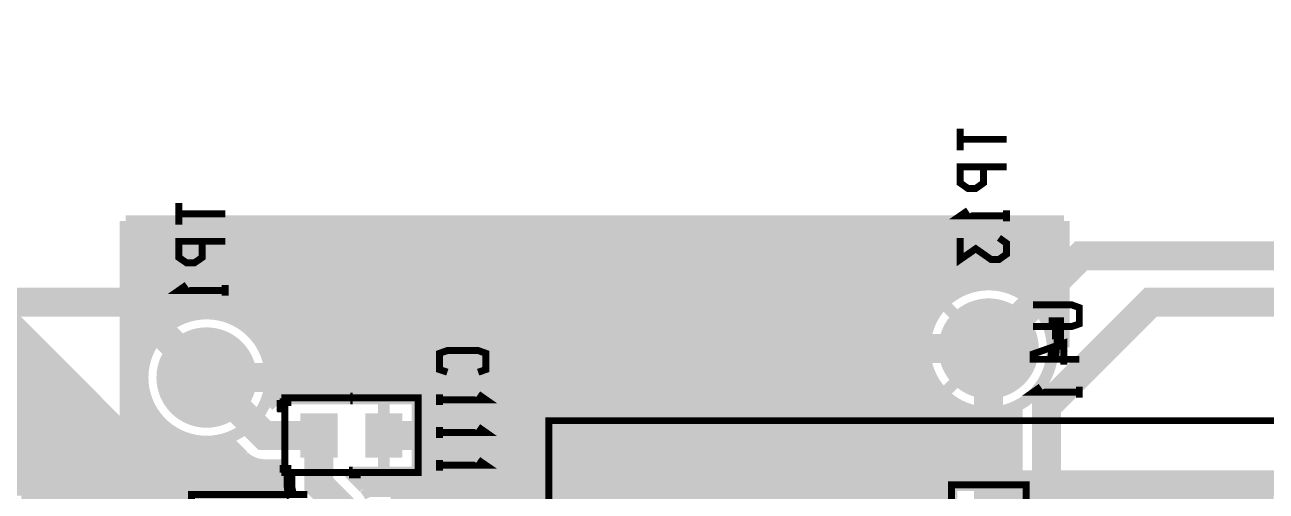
# Model space of a CAD drawing. Extents: x -20 to 155, y -92 to 168.
# Drawn here: x 77.93 to 105.15, y 119.43 to 129.65 of the extents above; entities that cross this region are included whole.
import ezdxf

# ---------------------------------------------------------------- set-up
doc = ezdxf.new("R2010")
doc.units = 0
doc.header["$MEASUREMENT"] = 0
doc.layers.get('0').update_dxf_attribs({"linetype": 'CONTINUOUS'})
for name, color, linetype in [('25-334-1_BOT', 7, 'CONTINUOUS'), ('25-334-1_DRD', 7, 'CONTINUOUS'), ('25-334-1_DRL', 2, 'CONTINUOUS'), ('25-334-1_IN1', 4, 'CONTINUOUS'), ('25-334-1_IN2', 3, 'CONTINUOUS'), ('25-334-1_SMB', 5, 'CONTINUOUS'), ('25-334-1_SMT', 10, 'CONTINUOUS'), ('25-334-1_SPT', 9, 'CONTINUOUS'), ('25-334-1_SSB', 12, 'CONTINUOUS'), ('25-334-1_SST', 11, 'CONTINUOUS'), ('25-334-1_TOP', 13, 'CONTINUOUS'), ('THRUHOLE_TAP', 7, 'CONTINUOUS')]:
    doc.layers.add(name, color=color, linetype=linetype)

# ---------------------------------------------------------------- blocks, each defined once
blk = doc.blocks.new('ROUND_25')
at = {"const_width": 1.09982}
blk.add_lwpolyline([(-0.54991, 0, 1), (0.54991, 0, 1)], format="xyb", close=True, dxfattribs=at)
blk = doc.blocks.new('ROUND_81')
at = {"const_width": 0.50038}
blk.add_lwpolyline([(-0.25019, 0, 1), (0.25019, 0, 1)], format="xyb", close=True, dxfattribs=at)
blk = doc.blocks.new('RECTANGLE_4')
blk.add_solid([(0.4064, 0.4826), (0.4064, -0.4826), (-0.4064, 0.4826), (-0.4064, -0.4826)])
blk = doc.blocks.new('ROUND_71')
at = {"const_width": 0.50038}
blk.add_lwpolyline([(-0.25019, 0, 1), (0.25019, 0, 1)], format="xyb", close=True, dxfattribs=at)

msp = doc.modelspace()

# ---------------------------------------------------------------- linework, layer by layer
at = {"layer": '25-334-1_BOT', "const_width": 0.635}
for points in [[(38.1762, 149.225), (38.1762, 149.8092), (38.862, 150.495), (43.942, 150.495), (46.355, 148.082), (46.355, 134.62), (54.356, 126.619), (60.325, 126.619), (63.373, 123.571), (80.264, 123.571), (81.915, 121.92)], [(96.52, 117.475), (96.52, 119.888), (94.488, 121.92), (81.915, 121.92)]]:
    msp.add_lwpolyline(points, dxfattribs=at)
at = {"layer": '25-334-1_DRD', "const_width": 0.254}
for points in [[(99.06, 123.19), (99.06, 121.92)], [(81.915, 122.555), (81.915, 121.285)], [(99.695, 122.555), (98.425, 122.555)], [(82.55, 121.92), (81.28, 121.92)]]:
    msp.add_lwpolyline(points, dxfattribs=at)
at = {"layer": '25-334-1_IN1', "const_width": 0.635}
msp.add_lwpolyline([(93.98, 117.475), (93.98, 118.618), (92.837, 119.761), (87.122, 119.761), (85.598, 118.237), (80.518, 118.237), (77.343, 121.412), (75.057, 121.412), (72.771, 119.126), (51.435, 119.126), (49.53, 117.221), (43.688, 117.221), (42.164, 115.697), (33.655, 115.697)], dxfattribs=at)
msp.add_lwpolyline([(93.98, 117.475), (93.98, 118.618), (92.837, 119.761), (87.122, 119.761), (85.598, 118.237), (80.518, 118.237), (77.343, 121.412), (75.057, 121.412), (72.771, 119.126), (51.435, 119.126), (49.53, 117.221), (43.688, 117.221), (42.164, 115.697), (33.655, 115.697)], dxfattribs=at)
msp.add_lwpolyline([(93.98, 117.475), (93.98, 118.618), (92.837, 119.761), (87.122, 119.761), (85.598, 118.237), (80.518, 118.237), (77.343, 121.412), (75.057, 121.412), (72.771, 119.126), (51.435, 119.126), (49.53, 117.221), (43.688, 117.221), (42.164, 115.697), (33.655, 115.697)], dxfattribs=at)
at = {"layer": '25-334-1_IN2', "const_width": 0.254}
for points in [[(77.216, 123.698), (81.661, 119.253)], [(77.978, 122.936), (77.978, 81.915)], [(78.0288, 122.8852), (53.56606, 122.8852)], [(78.2574, 122.6566), (66.36512, 122.6566)], [(78.2066, 122.7074), (78.2066, 99.86264)], [(78.486, 122.428), (66.62928, 122.428)], [(78.4352, 122.4788), (78.4352, 100.04806)], [(78.7146, 122.1994), (66.72834, 122.1994)], [(78.6638, 122.2502), (78.6638, 100.11664)], [(78.9432, 121.9708), (66.74104, 121.9708)], [(78.8924, 122.0216), (78.8924, 100.10394)], [(79.1718, 121.7422), (66.67246, 121.7422)], [(79.121, 121.793), (79.121, 100.00488)], [(79.3496, 121.5644), (79.3496, 99.74072)], [(79.629, 121.285), (49.8983, 121.285)], [(79.4004, 121.5136), (66.48704, 121.5136)], [(79.5782, 121.3358), (79.5782, 81.915)], [(79.8576, 121.0564), (50.20056, 121.0564)], [(79.8068, 121.1072), (79.8068, 81.915)], [(80.0862, 120.8278), (50.31232, 120.8278)], [(80.0354, 120.8786), (80.0354, 85.00872)], [(80.3148, 120.5992), (50.33518, 120.5992)], [(80.264, 120.65), (80.264, 85.27288)], [(80.5434, 120.3706), (50.27676, 120.3706)], [(80.4926, 120.4214), (80.4926, 85.37194)], [(80.7212, 120.1928), (80.7212, 85.38464)], [(81.0006, 119.9134), (40.259, 119.9134)], [(80.772, 120.142), (50.10912, 120.142)], [(80.9498, 119.9642), (80.9498, 85.31606)], [(81.2292, 119.6848), (40.259, 119.6848)], [(81.1784, 119.7356), (81.1784, 85.13064)], [(99.06, 119.761), (99.06, 114.173)], [(134.874, 119.761), (99.06, 119.761)], [(152.4, 119.6848), (99.06, 119.6848)], [(99.2378, 119.761), (99.2378, 112.141)], [(99.4664, 119.761), (99.4664, 112.141)], [(99.695, 119.761), (99.695, 112.141)], [(99.9236, 119.761), (99.9236, 112.141)], [(100.1522, 119.761), (100.1522, 112.141)], [(100.3808, 119.761), (100.3808, 112.141)], [(100.6094, 119.761), (100.6094, 112.141)], [(100.838, 119.761), (100.838, 112.141)], [(101.0666, 119.761), (101.0666, 112.141)], [(101.2952, 119.761), (101.2952, 81.915)], [(101.5238, 119.761), (101.5238, 81.7372)], [(101.7524, 119.761), (101.7524, 81.5086)], [(101.981, 119.761), (101.981, 81.28)], [(102.2096, 119.761), (102.2096, 81.24952)], [(102.4382, 119.761), (102.4382, 81.5975)], [(102.6668, 119.761), (102.6668, 81.80324)], [(102.8954, 119.761), (102.8954, 117.9449)], [(103.124, 119.761), (103.124, 118.33352)], [(103.3526, 119.761), (103.3526, 118.54688)], [(103.5812, 119.761), (103.5812, 118.6815)], [(103.8098, 119.761), (103.8098, 118.76278)], [(104.0384, 119.761), (104.0384, 118.80088)], [(104.267, 119.761), (104.267, 118.79834)], [(104.4956, 119.761), (104.4956, 118.75516)], [(104.7242, 119.761), (104.7242, 118.6688)], [(104.9528, 119.761), (104.9528, 118.52656)], [(105.1814, 119.761), (105.1814, 118.30304)], [(81.4578, 119.4562), (40.259, 119.4562)], [(81.407, 119.507), (81.407, 81.915)], [(148.67636, 119.4562), (99.06, 119.4562)]]:
    msp.add_lwpolyline(points, dxfattribs=at)
at = {"layer": '25-334-1_SSB', "const_width": 0.1524}
for points in [[(98.4377, 126.90094), (98.4377, 127.37592)], [(99.4537, 127.1397), (98.4377, 127.1397)], [(98.9457, 126.53772), (98.9457, 126.18212), (98.77806, 126.06274), (98.60788, 126.06274), (98.4377, 126.18212), (98.4377, 126.53772), (99.4537, 126.53772)], [(81.30794, 125.27026), (81.30794, 125.7427)], [(82.32394, 125.50648), (81.30794, 125.50648)], [(99.4537, 125.4633), (98.4377, 125.4633), (98.60788, 125.58014)], [(99.4537, 125.34392), (99.4537, 125.58014)], [(81.81594, 124.9045), (81.81594, 124.5489), (81.64576, 124.43206), (81.47812, 124.43206), (81.30794, 124.5489), (81.30794, 124.9045), (82.32394, 124.9045)], [(99.28606, 124.9807), (99.4537, 124.86132), (99.4537, 124.6251), (99.28606, 124.50572), (99.11588, 124.50572), (98.77806, 124.74194), (98.4377, 124.50572), (98.4377, 124.9807)], [(82.32394, 123.83008), (81.30794, 123.83008), (81.47812, 123.94946)], [(82.32394, 123.7107), (82.32394, 123.94946)], [(100.03282, 123.0376), (100.88118, 123.0376), (101.04882, 123.09602), (101.04882, 123.45162), (100.88118, 123.51258), (100.03282, 123.51258)], [(100.711, 122.1994), (100.711, 122.67438), (100.03282, 122.43562), (100.03282, 122.31878), (101.04882, 122.31878)], [(101.04882, 121.59742), (100.03282, 121.59742), (100.203, 121.7168)], [(101.04882, 121.48058), (101.04882, 121.7168)], [(111.21898, 120.97512), (110.7186, 120.97512), (89.91854, 120.97512), (89.4207, 120.97512), (89.4207, 111.77524), (89.91854, 111.77524), (110.7186, 111.77524), (111.21898, 111.77524), (111.21898, 120.97512)]]:
    msp.add_lwpolyline(points, dxfattribs=at)
at = {"layer": '25-334-1_SSB', "const_width": 0.254}
for points in [[(99.06, 123.95708, 0.4142136), (97.65792, 122.555)], [(100.46208, 122.555, 0.4142136), (99.06, 123.95708)], [(81.915, 123.32208, 0.4142136), (80.51292, 121.92)], [(83.31708, 121.92, 0.4142136), (81.915, 123.32208)], [(97.65792, 122.555, 0.4142136), (99.06, 121.15292)], [(99.06, 121.15292, 0.4142136), (100.46208, 122.555)], [(80.51292, 121.92, 0.4142136), (81.915, 120.51792)], [(81.915, 120.51792, 0.4142136), (83.31708, 121.92)]]:
    msp.add_lwpolyline(points, format="xyb", dxfattribs=at)
at = {"layer": '25-334-1_SST', "const_width": 0.1524}
for points in [[(87.19312, 122.03684), (87.02294, 122.09526), (87.02294, 122.45086), (87.19312, 122.51182), (87.86876, 122.51182), (88.03894, 122.45086), (88.03894, 122.09526), (87.86876, 122.03684)], [(86.5505, 121.4755), (83.6295, 121.4755), (83.6295, 119.8372), (86.5505, 119.8372), (86.5505, 121.4755)], [(87.02294, 121.31802), (87.02294, 121.55424)], [(87.02294, 121.43486), (88.03894, 121.43486), (87.86876, 121.55424)], [(87.02294, 120.59666), (87.02294, 120.83542)], [(87.02294, 120.71604), (88.03894, 120.71604), (87.86876, 120.83542)], [(87.02294, 119.87784), (87.02294, 120.11406)], [(87.02294, 119.99722), (88.03894, 119.99722), (87.86876, 120.11406)], [(99.8855, 116.6495), (99.8855, 119.5705), (98.2472, 119.5705), (98.2472, 116.6495), (99.8855, 116.6495)], [(84.1248, 119.3546), (81.5848, 119.3546), (81.5848, 118.4148)]]:
    msp.add_lwpolyline(points, dxfattribs=at)
at = {"layer": '25-334-1_TOP'}
for points, const_width in [([(140.335, 130.556), (132.334, 130.556), (126.365, 124.587), (101.092, 124.587), (99.06, 122.555)], 0.635), ([(80.137, 125.349), (80.137, 105.41)], 0.254), ([(100.711, 125.349), (80.137, 125.349)], 0.254), ([(80.3656, 125.349), (80.3656, 105.1814)], 0.254), ([(80.5942, 125.349), (80.5942, 122.46864)], 0.254), ([(80.8228, 125.349), (80.8228, 122.84202)], 0.254), ([(81.0514, 125.349), (81.0514, 123.06046)], 0.254), ([(81.28, 125.349), (81.28, 123.20016)], 0.254), ([(81.5086, 125.349), (81.5086, 123.2916)], 0.254), ([(81.7372, 125.349), (81.7372, 123.33732)], 0.254), ([(81.9658, 125.349), (81.9658, 123.34748)], 0.254), ([(82.1944, 125.349), (82.1944, 123.32208)], 0.254), ([(82.423, 125.349), (82.423, 123.25604)], 0.254), ([(82.6516, 125.349), (82.6516, 123.14428)], 0.254), ([(82.8802, 125.349), (82.8802, 122.9741)], 0.254), ([(83.1088, 125.349), (83.1088, 122.7074)], 0.254), ([(83.3374, 125.349), (83.3374, 122.06732)], 0.254), ([(83.566, 125.349), (83.566, 121.2977)], 0.254), ([(83.7946, 125.349), (83.7946, 121.4628)], 0.254), ([(84.0232, 125.349), (84.0232, 121.4628)], 0.254), ([(84.2518, 125.349), (84.2518, 121.4628)], 0.254), ([(84.4804, 125.349), (84.4804, 121.4628)], 0.254), ([(84.709, 125.349), (84.709, 121.4628)], 0.254), ([(84.9376, 125.349), (84.9376, 121.4628)], 0.254), ([(85.1662, 125.349), (85.1662, 121.4628)], 0.254), ([(85.3948, 125.349), (85.3948, 121.4628)], 0.254), ([(85.6234, 125.349), (85.6234, 121.4628)], 0.254), ([(85.852, 125.349), (85.852, 121.4628)], 0.254), ([(86.0806, 125.349), (86.0806, 121.4628)], 0.254), ([(86.3092, 125.349), (86.3092, 121.4628)], 0.254), ([(86.5378, 125.349), (86.5378, 110.0328)], 0.254), ([(86.7664, 125.349), (86.7664, 110.0328)], 0.254), ([(86.995, 125.349), (86.995, 110.0328)], 0.254), ([(87.2236, 125.349), (87.2236, 114.02568)], 0.254), ([(87.4522, 125.349), (87.4522, 114.02568)], 0.254), ([(87.6808, 125.349), (87.6808, 114.02568)], 0.254), ([(87.9094, 125.349), (87.9094, 114.02568)], 0.254), ([(88.138, 125.349), (88.138, 114.02568)], 0.254), ([(88.3666, 125.349), (88.3666, 114.02568)], 0.254), ([(88.5952, 125.349), (88.5952, 114.02568)], 0.254), ([(88.8238, 125.349), (88.8238, 114.02568)], 0.254), ([(89.0524, 125.349), (89.0524, 100.711)], 0.254), ([(89.281, 125.349), (89.281, 102.92588)], 0.254), ([(89.5096, 125.349), (89.5096, 102.92588)], 0.254), ([(89.7382, 125.349), (89.7382, 102.92588)], 0.254), ([(89.9668, 125.349), (89.9668, 111.07928)], 0.254), ([(90.1954, 125.349), (90.1954, 117.9449)], 0.254), ([(90.424, 125.349), (90.424, 118.33352)], 0.254), ([(90.6526, 125.349), (90.6526, 118.54688)], 0.254), ([(90.8812, 125.349), (90.8812, 118.6815)], 0.254), ([(91.1098, 125.349), (91.1098, 118.76278)], 0.254), ([(91.3384, 125.349), (91.3384, 118.80088)], 0.254), ([(91.567, 125.349), (91.567, 118.79834)], 0.254), ([(91.7956, 125.349), (91.7956, 118.75516)], 0.254), ([(92.0242, 125.349), (92.0242, 118.6688)], 0.254), ([(92.2528, 125.349), (92.2528, 118.52656)], 0.254), ([(92.4814, 125.349), (92.4814, 118.30304)], 0.254), ([(92.71, 125.349), (92.71, 117.8687)], 0.254), ([(92.9386, 125.349), (92.9386, 118.30304)], 0.254), ([(93.1672, 125.349), (93.1672, 118.52656)], 0.254), ([(93.3958, 125.349), (93.3958, 118.6688)], 0.254), ([(93.6244, 125.349), (93.6244, 118.75516)], 0.254), ([(93.853, 125.349), (93.853, 118.79834)], 0.254), ([(94.0816, 125.349), (94.0816, 118.80088)], 0.254), ([(94.3102, 125.349), (94.3102, 118.76278)], 0.254), ([(94.5388, 125.349), (94.5388, 118.6815)], 0.254), ([(94.7674, 125.349), (94.7674, 118.54688)], 0.254), ([(94.996, 125.349), (94.996, 118.33352)], 0.254), ([(95.2246, 125.349), (95.2246, 117.9449)], 0.254), ([(95.4532, 125.349), (95.4532, 118.27002)], 0.254), ([(95.6818, 125.349), (95.6818, 118.50624)], 0.254), ([(95.9104, 125.349), (95.9104, 118.6561)], 0.254), ([(96.139, 125.349), (96.139, 118.75008)], 0.254), ([(96.3676, 125.349), (96.3676, 118.7958)], 0.254), ([(96.5962, 125.349), (96.5962, 118.80342)], 0.254), ([(96.8248, 125.349), (96.8248, 118.7704)], 0.254), ([(97.0534, 125.349), (97.0534, 118.6942)], 0.254), ([(97.282, 125.349), (97.282, 118.56466)], 0.254), ([(97.5106, 125.349), (97.5106, 118.36146)], 0.254), ([(97.7392, 125.349), (97.7392, 123.10364)], 0.254), ([(97.9678, 125.349), (97.9678, 123.47702)], 0.254), ([(98.1964, 125.349), (98.1964, 123.69546)], 0.254), ([(98.425, 125.349), (98.425, 123.83516)], 0.254), ([(98.6536, 125.349), (98.6536, 123.9266)], 0.254), ([(98.8822, 125.349), (98.8822, 123.97232)], 0.254), ([(99.1108, 125.349), (99.1108, 123.98248)], 0.254), ([(99.3394, 125.349), (99.3394, 123.95708)], 0.254), ([(99.568, 125.349), (99.568, 123.89104)], 0.254), ([(99.7966, 125.349), (99.7966, 123.77928)], 0.254), ([(100.0252, 125.349), (100.0252, 123.6091)], 0.254), ([(100.2538, 125.349), (100.2538, 123.3424)], 0.254), ([(100.4824, 125.349), (100.4824, 122.70232)], 0.254), ([(100.711, 125.349), (100.711, 122.5804)], 0.254), ([(100.711, 125.1712), (80.137, 125.1712)], 0.254), ([(100.711, 124.9426), (80.137, 124.9426)], 0.254), ([(100.711, 124.714), (80.137, 124.714)], 0.254), ([(99.06, 113.284), (99.314, 113.284), (100.33, 114.3), (100.33, 121.285), (102.616, 123.571), (127.381, 123.571), (128.27, 124.46), (132.715, 124.46)], 0.635), ([(100.711, 124.4854), (80.137, 124.4854)], 0.254), ([(100.711, 124.2568), (80.137, 124.2568)], 0.254), ([(100.711, 124.0282), (80.137, 124.0282)], 0.254), ([(98.35642, 123.7996), (80.137, 123.7996)], 0.254), ([(100.711, 123.7996), (99.76358, 123.7996)], 0.254), ([(98.05416, 123.571), (80.137, 123.571)], 0.254), ([(98.04908, 123.56592), (99.06, 122.555)], 0.254), ([(100.07092, 123.56592), (99.06, 122.555)], 0.254), ([(100.711, 123.571), (100.06584, 123.571)], 0.254), ([(81.76768, 123.3424), (80.137, 123.3424)], 0.254), ([(97.8662, 123.3424), (82.06232, 123.3424)], 0.254), ([(100.711, 123.3424), (100.2538, 123.3424)], 0.254), ([(81.1276, 123.1138), (80.137, 123.1138)], 0.254), ([(97.74428, 123.1138), (82.7024, 123.1138)], 0.254), ([(100.711, 123.1138), (100.37572, 123.1138)], 0.254), ([(80.85836, 122.8852), (80.137, 122.8852)], 0.254), ([(80.68818, 122.6566), (80.137, 122.6566)], 0.254), ([(97.66808, 122.8852), (82.9691, 122.8852)], 0.254), ([(97.63252, 122.6566), (83.13928, 122.6566)], 0.254), ([(93.98, 117.475), (93.98, 120.65), (93.98, 121.539), (94.996, 122.555), (99.06, 122.555)], 0.635), ([(99.06, 122.555), (99.06, 118.8212)], 0.635), ([(100.711, 122.8852), (100.45192, 122.8852)], 0.254), ([(100.711, 122.6566), (100.48494, 122.6566)], 0.254), ([(80.57896, 122.428), (80.137, 122.428)], 0.254), ([(97.63506, 122.428), (83.25104, 122.428)], 0.254), ([(98.04908, 121.54408), (99.06, 122.555)], 0.254), ([(100.711, 122.5804), (100.47478, 122.34418)], 0.254), ([(100.4824, 122.40768), (100.4824, 122.3518)], 0.254), ([(100.55606, 122.428), (100.48494, 122.428)], 0.254), ([(80.51292, 122.1994), (80.137, 122.1994)], 0.254), ([(81.915, 121.92), (83.185, 120.65), (84.3788, 120.65)], 0.635), ([(97.6757, 122.1994), (83.31708, 122.1994)], 0.254), ([(80.48498, 121.9708), (80.137, 121.9708)], 0.254), ([(97.75444, 121.9708), (83.34248, 121.9708)], 0.254), ([(97.7392, 122.00636), (97.7392, 118.00586)], 0.254), ([(80.49514, 121.7422), (80.137, 121.7422)], 0.254), ([(97.88398, 121.7422), (83.33232, 121.7422)], 0.254), ([(83.3374, 121.77268), (83.3374, 121.412)], 0.254), ([(97.9678, 121.63044), (97.9678, 100.711)], 0.254), ([(80.5434, 121.5136), (80.137, 121.5136)], 0.254), ([(80.6323, 121.285), (80.137, 121.285)], 0.254), ([(80.5942, 121.37136), (80.5942, 104.9528)], 0.254), ([(83.2739, 121.4755), (83.4517, 121.2977)], 0.254), ([(98.07956, 121.5136), (83.2866, 121.5136)], 0.254), ([(83.6422, 121.2977), (83.4517, 121.2977)], 0.254), ([(83.6422, 121.285), (83.4644, 121.285)], 0.254), ([(85.0646, 121.4628), (83.6422, 121.4628)], 0.254), ([(83.6422, 121.4628), (83.6422, 121.2977)], 0.254), ([(85.1154, 121.4628), (85.0646, 121.4628)], 0.254), ([(86.5378, 121.4628), (85.1154, 121.4628)], 0.254), ([(85.8012, 121.4628), (85.8012, 120.65)], 0.254), ([(86.5378, 121.4628), (86.5378, 119.8372)], 0.254), ([(98.40214, 121.285), (86.5378, 121.285)], 0.254), ([(98.1964, 121.41454), (98.1964, 116.15928)], 0.254), ([(98.425, 121.2723), (98.425, 119.5578)], 0.254), ([(99.6823, 121.26722), (99.6823, 119.5578)], 0.254), ([(80.77454, 121.0564), (80.137, 121.0564)], 0.254), ([(80.8228, 120.99544), (80.8228, 104.7242)], 0.254), ([(99.6823, 121.0564), (86.5378, 121.0564)], 0.254), ([(98.6536, 121.1834), (98.6536, 119.5578)], 0.254), ([(98.8822, 121.13514), (98.8822, 119.5578)], 0.254), ([(99.1108, 121.12498), (99.1108, 119.5578)], 0.254), ([(99.3394, 121.15292), (99.3394, 119.5578)], 0.254), ([(99.568, 121.21896), (99.568, 119.5578)], 0.254), ([(80.99044, 120.8278), (80.137, 120.8278)], 0.254), ([(81.0514, 120.77954), (81.0514, 104.4956)], 0.254), ([(84.9122, 118.5672), (84.9122, 119.04726), (84.3788, 119.5832), (84.3788, 120.65)], 0.635), ([(88.011, 112.395), (88.011, 117.094), (88.011, 120.65), (85.8012, 120.65)], 0.635), ([(93.98, 117.475), (93.98, 120.65), (88.011, 120.65), (85.8012, 120.65)], 0.635), ([(99.6823, 120.8278), (86.5378, 120.8278)], 0.254), ([(81.36636, 120.5992), (80.137, 120.5992)], 0.254), ([(81.28, 120.6373), (81.28, 104.267)], 0.254), ([(81.5086, 120.5484), (81.5086, 104.0384)], 0.254), ([(81.7372, 120.50014), (81.7372, 103.8098)], 0.254), ([(81.9658, 120.48998), (81.9658, 103.5812)], 0.254), ([(82.1944, 120.51792), (82.1944, 103.3526)], 0.254), ([(82.35696, 120.5611), (82.72018, 120.19788)], 0.254), ([(82.423, 120.49506), (82.423, 103.124)], 0.254), ([(86.5378, 120.65), (85.8012, 120.65)], 0.254), ([(85.8012, 119.8372), (85.8012, 120.65)], 0.254), ([(99.6823, 120.5992), (86.5378, 120.5992)], 0.254), ([(82.54746, 120.3706), (80.137, 120.3706)], 0.254), ([(82.6516, 120.26646), (82.6516, 102.8954)], 0.254), ([(99.6823, 120.3706), (86.5378, 120.3706)], 0.254), ([(82.78368, 120.142), (80.137, 120.142)], 0.254), ([(83.6422, 119.9134), (80.137, 119.9134)], 0.254), ([(82.8802, 120.0785), (82.8802, 102.6668)], 0.254), ([(83.1088, 120.00738), (83.1088, 117.8052)], 0.254), ([(83.6422, 120.0023), (83.185, 120.0023)], 0.254), ([(83.3374, 120.0023), (83.3374, 117.8052)], 0.254), ([(83.566, 120.0023), (83.566, 117.8052)], 0.254), ([(83.6422, 120.0023), (83.6422, 119.8372)], 0.254), ([(99.6823, 120.142), (86.5378, 120.142)], 0.254), ([(99.6823, 119.9134), (86.5378, 119.9134)], 0.254), ([(83.7311, 119.6848), (80.137, 119.6848)], 0.254), ([(83.7311, 119.8372), (83.6422, 119.8372)], 0.254), ([(83.7311, 119.8372), (83.7311, 119.5832)], 0.254), ([(85.0392, 119.8372), (85.36686, 119.50954)], 0.254), ([(85.0646, 119.8372), (85.0392, 119.8372)], 0.254), ([(85.1154, 119.8372), (85.0646, 119.8372)], 0.254), ([(86.5378, 119.8372), (85.1154, 119.8372)], 0.254), ([(85.1662, 119.8372), (85.1662, 119.7102)], 0.254), ([(99.6823, 119.6848), (85.1916, 119.6848)], 0.254), ([(85.3948, 119.8372), (85.3948, 119.4816)], 0.254), ([(85.6234, 119.8372), (85.6234, 119.3038)], 0.254), ([(85.852, 119.8372), (85.852, 119.3038)], 0.254), ([(86.0806, 119.8372), (86.0806, 110.0328)], 0.254), ([(86.3092, 119.8372), (86.3092, 110.0328)], 0.254), ([(83.7438, 119.4562), (80.137, 119.4562)], 0.254), ([(98.2472, 119.4562), (85.41512, 119.4562)], 0.254), ([(98.2472, 119.5578), (98.2472, 118.1354)], 0.254), ([(99.6823, 119.5578), (98.2472, 119.5578)], 0.254), ([(99.06, 119.5578), (99.06, 118.8212)], 0.254)]:
    msp.add_lwpolyline(points, dxfattribs=dict(at, const_width=const_width))
at = {"layer": '25-334-1_TOP', "const_width": 0.254}
for points in [[(99.06, 123.98502, 0.4142136), (97.62998, 122.555)], [(100.49002, 122.555, 0.4142136), (99.06, 123.98502)], [(81.915, 123.35002, 0.4142136), (80.48498, 121.92)], [(83.34502, 121.92, 0.4142136), (81.915, 123.35002)], [(97.62998, 122.555, 0.4142136), (99.06, 121.12498)], [(100.47478, 122.34418, 0.0369979), (100.4904, 122.555)], [(80.48498, 121.92, 0.4142136), (81.915, 120.48998)], [(83.2739, 121.4755, 0.0791981), (83.34475, 121.92)], [(99.06, 121.12498, 0.1130137), (99.6822, 121.26743)], [(81.915, 120.48998, 0.0787728), (82.35729, 120.56009)], [(82.7278, 120.1928, 0.1989124), (83.185, 120.00342)], [(82.7278, 120.1928, 0.1989124), (83.185, 120.00342)], [(83.7311, 119.5832, 0.1119916), (83.79449, 119.30374)], [(83.7311, 119.5832, 0.1119916), (83.79449, 119.30374)], [(85.50656, 119.3038, 0.0940661), (85.37122, 119.50374)], [(85.50656, 119.3038, 0.0940661), (85.37122, 119.50374)]]:
    msp.add_lwpolyline(points, format="xyb", dxfattribs=at)

# ---------------------------------------------------------------- block references
at = {"layer": '25-334-1_BOT'}
for p in [(99.06, 122.555), (81.915, 121.92)]:
    msp.add_blockref('ROUND_25', p, dxfattribs=at)
at = {"layer": '25-334-1_DRL'}
for p in [(99.06, 122.555), (81.915, 121.92)]:
    msp.add_blockref('ROUND_81', p, dxfattribs=at)
at = {"layer": '25-334-1_IN1'}
for p in [(99.06, 122.555), (81.915, 121.92)]:
    msp.add_blockref('ROUND_25', p, dxfattribs=at)
at = {"layer": '25-334-1_IN2'}
for p in [(99.06, 122.555), (81.915, 121.92)]:
    msp.add_blockref('ROUND_25', p, dxfattribs=at)
at = {"layer": '25-334-1_SMB'}
for p in [(99.06, 122.555), (81.915, 121.92)]:
    msp.add_blockref('ROUND_25', p, dxfattribs=at)
at = {"layer": '25-334-1_SMT'}
for name, p in [('ROUND_25', (99.06, 122.555)), ('ROUND_25', (81.915, 121.92)), ('RECTANGLE_4', (84.3788, 120.65)), ('RECTANGLE_4', (85.8012, 120.65))]:
    msp.add_blockref(name, p, dxfattribs=at)
at = {"layer": '25-334-1_SPT'}
for p in [(84.3788, 120.65), (85.8012, 120.65)]:
    msp.add_blockref('RECTANGLE_4', p, dxfattribs=at)
at = {"layer": '25-334-1_TOP'}
for name, p in [('ROUND_25', (99.06, 122.555)), ('ROUND_25', (81.915, 121.92)), ('RECTANGLE_4', (84.3788, 120.65)), ('RECTANGLE_4', (85.8012, 120.65))]:
    msp.add_blockref(name, p, dxfattribs=at)
at = {"layer": 'THRUHOLE_TAP'}
for p in [(99.06, 122.555), (81.915, 121.92)]:
    msp.add_blockref('ROUND_71', p, dxfattribs=at)

doc.saveas('drawing.dxf')
